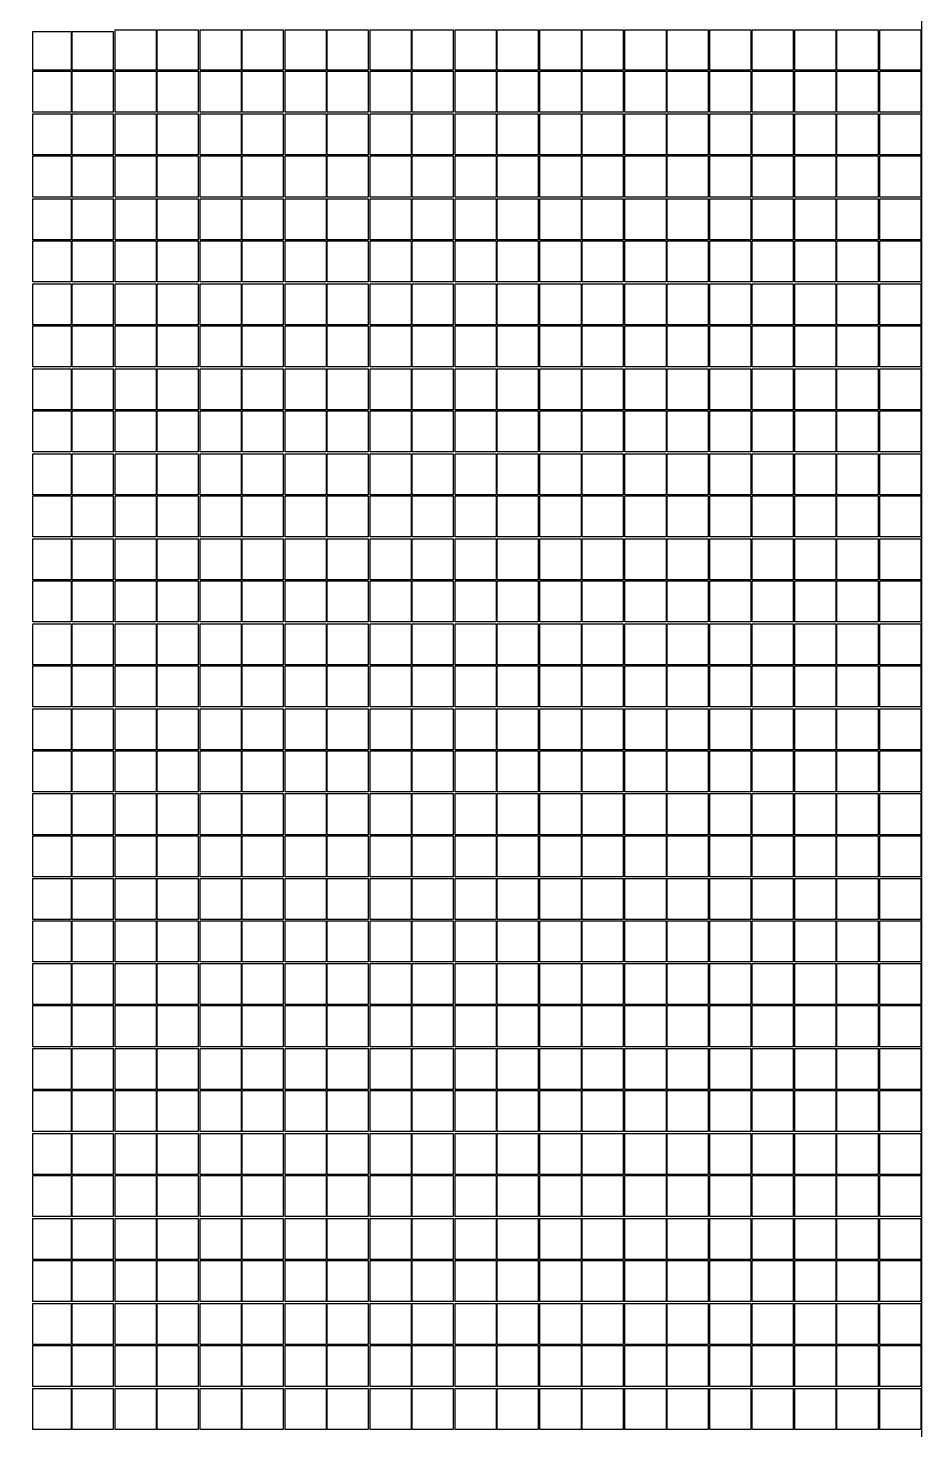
# Model space of a CAD drawing. Extents: x -170 to 105, y -332 to 185.
# Drawn here: x -0.1 to 105.1, y -165 to 0 of the extents above; entities that cross this region are included whole.
import ezdxf

# ---------------------------------------------------------------- set-up
doc = ezdxf.new("R2010")
doc.units = 0
doc.layers.get('0').update_dxf_attribs({"linetype": 'CONTINUOUS'})

msp = doc.modelspace()

# ---------------------------------------------------------------- linework, layer by layer
for points in [[(0.425, -185.06), (105, -185.06), (105, -185), (105.06, -185), (105.06, 185), (105, 185), (105, 185.06), (-105, 185.06), (-105, 185), (-105.06, 185), (-105.06, 0.425), (-170, 0.425), (-170, -0.425), (-160, -0.425), (-160, -320), (-0.425, -320), (-0.425, -330), (0.425, -330)], [(0.425, -0.425), (4.94, -0.425), (4.94, -4.94), (0.425, -4.94)], [(5.06, -0.425), (9.89, -0.425), (9.89, -4.94), (5.06, -4.94)], [(10.11, -0.2), (14.94, -0.2), (14.94, -4.94), (10.11, -4.94)], [(15.06, -0.2), (19.89, -0.2), (19.89, -4.94), (15.06, -4.94)], [(20.11, -0.2), (24.94, -0.2), (24.94, -4.94), (20.11, -4.94)], [(25.06, -0.2), (29.89, -0.2), (29.89, -4.94), (25.06, -4.94)], [(30.11, -0.2), (34.94, -0.2), (34.94, -4.94), (30.11, -4.94)], [(35.06, -0.2), (39.89, -0.2), (39.89, -4.94), (35.06, -4.94)], [(40.11, -0.2), (44.94, -0.2), (44.94, -4.94), (40.11, -4.94)], [(45.06, -0.2), (49.89, -0.2), (49.89, -4.94), (45.06, -4.94)], [(50.11, -0.2), (54.94, -0.2), (54.94, -4.94), (50.11, -4.94)], [(55.06, -0.2), (59.89, -0.2), (59.89, -4.94), (55.06, -4.94)], [(60.11, -0.2), (64.94, -0.2), (64.94, -4.94), (60.11, -4.94)], [(65.06, -0.2), (69.89, -0.2), (69.89, -4.94), (65.06, -4.94)], [(70.11, -0.2), (74.94, -0.2), (74.94, -4.94), (70.11, -4.94)], [(75.06, -0.2), (79.89, -0.2), (79.89, -4.94), (75.06, -4.94)], [(80.11, -0.2), (84.94, -0.2), (84.94, -4.94), (80.11, -4.94)], [(85.06, -0.2), (89.89, -0.2), (89.89, -4.94), (85.06, -4.94)], [(90.11, -0.2), (94.94, -0.2), (94.94, -4.94), (90.11, -4.94)], [(95.06, -0.2), (99.89, -0.2), (99.89, -4.94), (95.06, -4.94)], [(100.11, -0.2), (104.94, -0.2), (104.94, -4.94), (100.11, -4.94)], [(0.425, -5.06), (4.94, -5.06), (4.94, -9.89), (0.425, -9.89)], [(5.06, -5.06), (9.89, -5.06), (9.89, -9.89), (5.06, -9.89)], [(10.11, -5.06), (14.94, -5.06), (14.94, -9.89), (10.11, -9.89)], [(15.06, -5.06), (19.89, -5.06), (19.89, -9.89), (15.06, -9.89)], [(20.11, -5.06), (24.94, -5.06), (24.94, -9.89), (20.11, -9.89)], [(25.06, -5.06), (29.89, -5.06), (29.89, -9.89), (25.06, -9.89)], [(30.11, -5.06), (34.94, -5.06), (34.94, -9.89), (30.11, -9.89)], [(35.06, -5.06), (39.89, -5.06), (39.89, -9.89), (35.06, -9.89)], [(40.11, -5.06), (44.94, -5.06), (44.94, -9.89), (40.11, -9.89)], [(45.06, -5.06), (49.89, -5.06), (49.89, -9.89), (45.06, -9.89)], [(50.11, -5.06), (54.94, -5.06), (54.94, -9.89), (50.11, -9.89)], [(55.06, -5.06), (59.89, -5.06), (59.89, -9.89), (55.06, -9.89)], [(60.11, -5.06), (64.94, -5.06), (64.94, -9.89), (60.11, -9.89)], [(65.06, -5.06), (69.89, -5.06), (69.89, -9.89), (65.06, -9.89)], [(70.11, -5.06), (74.94, -5.06), (74.94, -9.89), (70.11, -9.89)], [(75.06, -5.06), (79.89, -5.06), (79.89, -9.89), (75.06, -9.89)], [(80.11, -5.06), (84.94, -5.06), (84.94, -9.89), (80.11, -9.89)], [(85.06, -5.06), (89.89, -5.06), (89.89, -9.89), (85.06, -9.89)], [(90.11, -5.06), (94.94, -5.06), (94.94, -9.89), (90.11, -9.89)], [(95.06, -5.06), (99.89, -5.06), (99.89, -9.89), (95.06, -9.89)], [(100.11, -5.06), (104.94, -5.06), (104.94, -9.89), (100.11, -9.89)], [(0.425, -10.11), (4.94, -10.11), (4.94, -14.94), (0.425, -14.94)], [(5.06, -10.11), (9.89, -10.11), (9.89, -14.94), (5.06, -14.94)], [(10.11, -10.11), (14.94, -10.11), (14.94, -14.94), (10.11, -14.94)], [(15.06, -10.11), (19.89, -10.11), (19.89, -14.94), (15.06, -14.94)], [(20.11, -10.11), (24.94, -10.11), (24.94, -14.94), (20.11, -14.94)], [(25.06, -10.11), (29.89, -10.11), (29.89, -14.94), (25.06, -14.94)], [(30.11, -10.11), (34.94, -10.11), (34.94, -14.94), (30.11, -14.94)], [(35.06, -10.11), (39.89, -10.11), (39.89, -14.94), (35.06, -14.94)], [(40.11, -10.11), (44.94, -10.11), (44.94, -14.94), (40.11, -14.94)], [(45.06, -10.11), (49.89, -10.11), (49.89, -14.94), (45.06, -14.94)], [(50.11, -10.11), (54.94, -10.11), (54.94, -14.94), (50.11, -14.94)], [(55.06, -10.11), (59.89, -10.11), (59.89, -14.94), (55.06, -14.94)], [(60.11, -10.11), (64.94, -10.11), (64.94, -14.94), (60.11, -14.94)], [(65.06, -10.11), (69.89, -10.11), (69.89, -14.94), (65.06, -14.94)], [(70.11, -10.11), (74.94, -10.11), (74.94, -14.94), (70.11, -14.94)], [(75.06, -10.11), (79.89, -10.11), (79.89, -14.94), (75.06, -14.94)], [(80.11, -10.11), (84.94, -10.11), (84.94, -14.94), (80.11, -14.94)], [(85.06, -10.11), (89.89, -10.11), (89.89, -14.94), (85.06, -14.94)], [(90.11, -10.11), (94.94, -10.11), (94.94, -14.94), (90.11, -14.94)], [(95.06, -10.11), (99.89, -10.11), (99.89, -14.94), (95.06, -14.94)], [(100.11, -10.11), (104.94, -10.11), (104.94, -14.94), (100.11, -14.94)], [(0.425, -15.06), (4.94, -15.06), (4.94, -19.89), (0.425, -19.89)], [(5.06, -15.06), (9.89, -15.06), (9.89, -19.89), (5.06, -19.89)], [(10.11, -15.06), (14.94, -15.06), (14.94, -19.89), (10.11, -19.89)], [(15.06, -15.06), (19.89, -15.06), (19.89, -19.89), (15.06, -19.89)], [(20.11, -15.06), (24.94, -15.06), (24.94, -19.89), (20.11, -19.89)], [(25.06, -15.06), (29.89, -15.06), (29.89, -19.89), (25.06, -19.89)], [(30.11, -15.06), (34.94, -15.06), (34.94, -19.89), (30.11, -19.89)], [(35.06, -15.06), (39.89, -15.06), (39.89, -19.89), (35.06, -19.89)], [(40.11, -15.06), (44.94, -15.06), (44.94, -19.89), (40.11, -19.89)], [(45.06, -15.06), (49.89, -15.06), (49.89, -19.89), (45.06, -19.89)], [(50.11, -15.06), (54.94, -15.06), (54.94, -19.89), (50.11, -19.89)], [(55.06, -15.06), (59.89, -15.06), (59.89, -19.89), (55.06, -19.89)], [(60.11, -15.06), (64.94, -15.06), (64.94, -19.89), (60.11, -19.89)], [(65.06, -15.06), (69.89, -15.06), (69.89, -19.89), (65.06, -19.89)], [(70.11, -15.06), (74.94, -15.06), (74.94, -19.89), (70.11, -19.89)], [(75.06, -15.06), (79.89, -15.06), (79.89, -19.89), (75.06, -19.89)], [(80.11, -15.06), (84.94, -15.06), (84.94, -19.89), (80.11, -19.89)], [(85.06, -15.06), (89.89, -15.06), (89.89, -19.89), (85.06, -19.89)], [(90.11, -15.06), (94.94, -15.06), (94.94, -19.89), (90.11, -19.89)], [(95.06, -15.06), (99.89, -15.06), (99.89, -19.89), (95.06, -19.89)], [(100.11, -15.06), (104.94, -15.06), (104.94, -19.89), (100.11, -19.89)], [(0.425, -20.11), (4.94, -20.11), (4.94, -24.94), (0.425, -24.94)], [(5.06, -20.11), (9.89, -20.11), (9.89, -24.94), (5.06, -24.94)], [(10.11, -20.11), (14.94, -20.11), (14.94, -24.94), (10.11, -24.94)], [(15.06, -20.11), (19.89, -20.11), (19.89, -24.94), (15.06, -24.94)], [(20.11, -20.11), (24.94, -20.11), (24.94, -24.94), (20.11, -24.94)], [(25.06, -20.11), (29.89, -20.11), (29.89, -24.94), (25.06, -24.94)], [(30.11, -20.11), (34.94, -20.11), (34.94, -24.94), (30.11, -24.94)], [(35.06, -20.11), (39.89, -20.11), (39.89, -24.94), (35.06, -24.94)], [(40.11, -20.11), (44.94, -20.11), (44.94, -24.94), (40.11, -24.94)], [(45.06, -20.11), (49.89, -20.11), (49.89, -24.94), (45.06, -24.94)], [(50.11, -20.11), (54.94, -20.11), (54.94, -24.94), (50.11, -24.94)], [(55.06, -20.11), (59.89, -20.11), (59.89, -24.94), (55.06, -24.94)], [(60.11, -20.11), (64.94, -20.11), (64.94, -24.94), (60.11, -24.94)], [(65.06, -20.11), (69.89, -20.11), (69.89, -24.94), (65.06, -24.94)], [(70.11, -20.11), (74.94, -20.11), (74.94, -24.94), (70.11, -24.94)], [(75.06, -20.11), (79.89, -20.11), (79.89, -24.94), (75.06, -24.94)], [(80.11, -20.11), (84.94, -20.11), (84.94, -24.94), (80.11, -24.94)], [(85.06, -20.11), (89.89, -20.11), (89.89, -24.94), (85.06, -24.94)], [(90.11, -20.11), (94.94, -20.11), (94.94, -24.94), (90.11, -24.94)], [(95.06, -20.11), (99.89, -20.11), (99.89, -24.94), (95.06, -24.94)], [(100.11, -20.11), (104.94, -20.11), (104.94, -24.94), (100.11, -24.94)], [(0.425, -25.06), (4.94, -25.06), (4.94, -29.89), (0.425, -29.89)], [(5.06, -25.06), (9.89, -25.06), (9.89, -29.89), (5.06, -29.89)], [(10.11, -25.06), (14.94, -25.06), (14.94, -29.89), (10.11, -29.89)], [(15.06, -25.06), (19.89, -25.06), (19.89, -29.89), (15.06, -29.89)], [(20.11, -25.06), (24.94, -25.06), (24.94, -29.89), (20.11, -29.89)], [(25.06, -25.06), (29.89, -25.06), (29.89, -29.89), (25.06, -29.89)], [(30.11, -25.06), (34.94, -25.06), (34.94, -29.89), (30.11, -29.89)], [(35.06, -25.06), (39.89, -25.06), (39.89, -29.89), (35.06, -29.89)], [(40.11, -25.06), (44.94, -25.06), (44.94, -29.89), (40.11, -29.89)], [(45.06, -25.06), (49.89, -25.06), (49.89, -29.89), (45.06, -29.89)], [(50.11, -25.06), (54.94, -25.06), (54.94, -29.89), (50.11, -29.89)], [(55.06, -25.06), (59.89, -25.06), (59.89, -29.89), (55.06, -29.89)], [(60.11, -25.06), (64.94, -25.06), (64.94, -29.89), (60.11, -29.89)], [(65.06, -25.06), (69.89, -25.06), (69.89, -29.89), (65.06, -29.89)], [(70.11, -25.06), (74.94, -25.06), (74.94, -29.89), (70.11, -29.89)], [(75.06, -25.06), (79.89, -25.06), (79.89, -29.89), (75.06, -29.89)], [(80.11, -25.06), (84.94, -25.06), (84.94, -29.89), (80.11, -29.89)], [(85.06, -25.06), (89.89, -25.06), (89.89, -29.89), (85.06, -29.89)], [(90.11, -25.06), (94.94, -25.06), (94.94, -29.89), (90.11, -29.89)], [(95.06, -25.06), (99.89, -25.06), (99.89, -29.89), (95.06, -29.89)], [(100.11, -25.06), (104.94, -25.06), (104.94, -29.89), (100.11, -29.89)], [(0.425, -30.11), (4.94, -30.11), (4.94, -34.94), (0.425, -34.94)], [(5.06, -30.11), (9.89, -30.11), (9.89, -34.94), (5.06, -34.94)], [(10.11, -30.11), (14.94, -30.11), (14.94, -34.94), (10.11, -34.94)], [(15.06, -30.11), (19.89, -30.11), (19.89, -34.94), (15.06, -34.94)], [(20.11, -30.11), (24.94, -30.11), (24.94, -34.94), (20.11, -34.94)], [(25.06, -30.11), (29.89, -30.11), (29.89, -34.94), (25.06, -34.94)], [(30.11, -30.11), (34.94, -30.11), (34.94, -34.94), (30.11, -34.94)], [(35.06, -30.11), (39.89, -30.11), (39.89, -34.94), (35.06, -34.94)], [(40.11, -30.11), (44.94, -30.11), (44.94, -34.94), (40.11, -34.94)], [(45.06, -30.11), (49.89, -30.11), (49.89, -34.94), (45.06, -34.94)], [(50.11, -30.11), (54.94, -30.11), (54.94, -34.94), (50.11, -34.94)], [(55.06, -30.11), (59.89, -30.11), (59.89, -34.94), (55.06, -34.94)], [(60.11, -30.11), (64.94, -30.11), (64.94, -34.94), (60.11, -34.94)], [(65.06, -30.11), (69.89, -30.11), (69.89, -34.94), (65.06, -34.94)], [(70.11, -30.11), (74.94, -30.11), (74.94, -34.94), (70.11, -34.94)], [(75.06, -30.11), (79.89, -30.11), (79.89, -34.94), (75.06, -34.94)], [(80.11, -30.11), (84.94, -30.11), (84.94, -34.94), (80.11, -34.94)], [(85.06, -30.11), (89.89, -30.11), (89.89, -34.94), (85.06, -34.94)], [(90.11, -30.11), (94.94, -30.11), (94.94, -34.94), (90.11, -34.94)], [(95.06, -30.11), (99.89, -30.11), (99.89, -34.94), (95.06, -34.94)], [(100.11, -30.11), (104.94, -30.11), (104.94, -34.94), (100.11, -34.94)], [(0.425, -35.06), (4.94, -35.06), (4.94, -39.89), (0.425, -39.89)], [(5.06, -35.06), (9.89, -35.06), (9.89, -39.89), (5.06, -39.89)], [(10.11, -35.06), (14.94, -35.06), (14.94, -39.89), (10.11, -39.89)], [(15.06, -35.06), (19.89, -35.06), (19.89, -39.89), (15.06, -39.89)], [(20.11, -35.06), (24.94, -35.06), (24.94, -39.89), (20.11, -39.89)], [(25.06, -35.06), (29.89, -35.06), (29.89, -39.89), (25.06, -39.89)], [(30.11, -35.06), (34.94, -35.06), (34.94, -39.89), (30.11, -39.89)], [(35.06, -35.06), (39.89, -35.06), (39.89, -39.89), (35.06, -39.89)], [(40.11, -35.06), (44.94, -35.06), (44.94, -39.89), (40.11, -39.89)], [(45.06, -35.06), (49.89, -35.06), (49.89, -39.89), (45.06, -39.89)], [(50.11, -35.06), (54.94, -35.06), (54.94, -39.89), (50.11, -39.89)], [(55.06, -35.06), (59.89, -35.06), (59.89, -39.89), (55.06, -39.89)], [(60.11, -35.06), (64.94, -35.06), (64.94, -39.89), (60.11, -39.89)], [(65.06, -35.06), (69.89, -35.06), (69.89, -39.89), (65.06, -39.89)], [(70.11, -35.06), (74.94, -35.06), (74.94, -39.89), (70.11, -39.89)], [(75.06, -35.06), (79.89, -35.06), (79.89, -39.89), (75.06, -39.89)], [(80.11, -35.06), (84.94, -35.06), (84.94, -39.89), (80.11, -39.89)], [(85.06, -35.06), (89.89, -35.06), (89.89, -39.89), (85.06, -39.89)], [(90.11, -35.06), (94.94, -35.06), (94.94, -39.89), (90.11, -39.89)], [(95.06, -35.06), (99.89, -35.06), (99.89, -39.89), (95.06, -39.89)], [(100.11, -35.06), (104.94, -35.06), (104.94, -39.89), (100.11, -39.89)], [(0.425, -40.11), (4.94, -40.11), (4.94, -44.94), (0.425, -44.94)], [(5.06, -40.11), (9.89, -40.11), (9.89, -44.94), (5.06, -44.94)], [(10.11, -40.11), (14.94, -40.11), (14.94, -44.94), (10.11, -44.94)], [(15.06, -40.11), (19.89, -40.11), (19.89, -44.94), (15.06, -44.94)], [(20.11, -40.11), (24.94, -40.11), (24.94, -44.94), (20.11, -44.94)], [(25.06, -40.11), (29.89, -40.11), (29.89, -44.94), (25.06, -44.94)], [(30.11, -40.11), (34.94, -40.11), (34.94, -44.94), (30.11, -44.94)], [(35.06, -40.11), (39.89, -40.11), (39.89, -44.94), (35.06, -44.94)], [(40.11, -40.11), (44.94, -40.11), (44.94, -44.94), (40.11, -44.94)], [(45.06, -40.11), (49.89, -40.11), (49.89, -44.94), (45.06, -44.94)], [(50.11, -40.11), (54.94, -40.11), (54.94, -44.94), (50.11, -44.94)], [(55.06, -40.11), (59.89, -40.11), (59.89, -44.94), (55.06, -44.94)], [(60.11, -40.11), (64.94, -40.11), (64.94, -44.94), (60.11, -44.94)], [(65.06, -40.11), (69.89, -40.11), (69.89, -44.94), (65.06, -44.94)], [(70.11, -40.11), (74.94, -40.11), (74.94, -44.94), (70.11, -44.94)], [(75.06, -40.11), (79.89, -40.11), (79.89, -44.94), (75.06, -44.94)], [(80.11, -40.11), (84.94, -40.11), (84.94, -44.94), (80.11, -44.94)], [(85.06, -40.11), (89.89, -40.11), (89.89, -44.94), (85.06, -44.94)], [(90.11, -40.11), (94.94, -40.11), (94.94, -44.94), (90.11, -44.94)], [(95.06, -40.11), (99.89, -40.11), (99.89, -44.94), (95.06, -44.94)], [(100.11, -40.11), (104.94, -40.11), (104.94, -44.94), (100.11, -44.94)], [(0.425, -45.06), (4.94, -45.06), (4.94, -49.89), (0.425, -49.89)], [(5.06, -45.06), (9.89, -45.06), (9.89, -49.89), (5.06, -49.89)], [(10.11, -45.06), (14.94, -45.06), (14.94, -49.89), (10.11, -49.89)], [(15.06, -45.06), (19.89, -45.06), (19.89, -49.89), (15.06, -49.89)], [(20.11, -45.06), (24.94, -45.06), (24.94, -49.89), (20.11, -49.89)], [(25.06, -45.06), (29.89, -45.06), (29.89, -49.89), (25.06, -49.89)], [(30.11, -45.06), (34.94, -45.06), (34.94, -49.89), (30.11, -49.89)], [(35.06, -45.06), (39.89, -45.06), (39.89, -49.89), (35.06, -49.89)], [(40.11, -45.06), (44.94, -45.06), (44.94, -49.89), (40.11, -49.89)], [(45.06, -45.06), (49.89, -45.06), (49.89, -49.89), (45.06, -49.89)], [(50.11, -45.06), (54.94, -45.06), (54.94, -49.89), (50.11, -49.89)], [(55.06, -45.06), (59.89, -45.06), (59.89, -49.89), (55.06, -49.89)], [(60.11, -45.06), (64.94, -45.06), (64.94, -49.89), (60.11, -49.89)], [(65.06, -45.06), (69.89, -45.06), (69.89, -49.89), (65.06, -49.89)], [(70.11, -45.06), (74.94, -45.06), (74.94, -49.89), (70.11, -49.89)], [(75.06, -45.06), (79.89, -45.06), (79.89, -49.89), (75.06, -49.89)], [(80.11, -45.06), (84.94, -45.06), (84.94, -49.89), (80.11, -49.89)], [(85.06, -45.06), (89.89, -45.06), (89.89, -49.89), (85.06, -49.89)], [(90.11, -45.06), (94.94, -45.06), (94.94, -49.89), (90.11, -49.89)], [(95.06, -45.06), (99.89, -45.06), (99.89, -49.89), (95.06, -49.89)], [(100.11, -45.06), (104.94, -45.06), (104.94, -49.89), (100.11, -49.89)], [(0.425, -50.11), (4.94, -50.11), (4.94, -54.94), (0.425, -54.94)], [(5.06, -50.11), (9.89, -50.11), (9.89, -54.94), (5.06, -54.94)], [(10.11, -50.11), (14.94, -50.11), (14.94, -54.94), (10.11, -54.94)], [(15.06, -50.11), (19.89, -50.11), (19.89, -54.94), (15.06, -54.94)], [(20.11, -50.11), (24.94, -50.11), (24.94, -54.94), (20.11, -54.94)], [(25.06, -50.11), (29.89, -50.11), (29.89, -54.94), (25.06, -54.94)], [(30.11, -50.11), (34.94, -50.11), (34.94, -54.94), (30.11, -54.94)], [(35.06, -50.11), (39.89, -50.11), (39.89, -54.94), (35.06, -54.94)], [(40.11, -50.11), (44.94, -50.11), (44.94, -54.94), (40.11, -54.94)], [(45.06, -50.11), (49.89, -50.11), (49.89, -54.94), (45.06, -54.94)], [(50.11, -50.11), (54.94, -50.11), (54.94, -54.94), (50.11, -54.94)], [(55.06, -50.11), (59.89, -50.11), (59.89, -54.94), (55.06, -54.94)], [(60.11, -50.11), (64.94, -50.11), (64.94, -54.94), (60.11, -54.94)], [(65.06, -50.11), (69.89, -50.11), (69.89, -54.94), (65.06, -54.94)], [(70.11, -50.11), (74.94, -50.11), (74.94, -54.94), (70.11, -54.94)], [(75.06, -50.11), (79.89, -50.11), (79.89, -54.94), (75.06, -54.94)], [(80.11, -50.11), (84.94, -50.11), (84.94, -54.94), (80.11, -54.94)], [(85.06, -50.11), (89.89, -50.11), (89.89, -54.94), (85.06, -54.94)], [(90.11, -50.11), (94.94, -50.11), (94.94, -54.94), (90.11, -54.94)], [(95.06, -50.11), (99.89, -50.11), (99.89, -54.94), (95.06, -54.94)], [(100.11, -50.11), (104.94, -50.11), (104.94, -54.94), (100.11, -54.94)], [(0.425, -55.06), (4.94, -55.06), (4.94, -59.89), (0.425, -59.89)], [(5.06, -55.06), (9.89, -55.06), (9.89, -59.89), (5.06, -59.89)], [(10.11, -55.06), (14.94, -55.06), (14.94, -59.89), (10.11, -59.89)], [(15.06, -55.06), (19.89, -55.06), (19.89, -59.89), (15.06, -59.89)], [(20.11, -55.06), (24.94, -55.06), (24.94, -59.89), (20.11, -59.89)], [(25.06, -55.06), (29.89, -55.06), (29.89, -59.89), (25.06, -59.89)], [(30.11, -55.06), (34.94, -55.06), (34.94, -59.89), (30.11, -59.89)], [(35.06, -55.06), (39.89, -55.06), (39.89, -59.89), (35.06, -59.89)], [(40.11, -55.06), (44.94, -55.06), (44.94, -59.89), (40.11, -59.89)], [(45.06, -55.06), (49.89, -55.06), (49.89, -59.89), (45.06, -59.89)], [(50.11, -55.06), (54.94, -55.06), (54.94, -59.89), (50.11, -59.89)], [(55.06, -55.06), (59.89, -55.06), (59.89, -59.89), (55.06, -59.89)], [(60.11, -55.06), (64.94, -55.06), (64.94, -59.89), (60.11, -59.89)], [(65.06, -55.06), (69.89, -55.06), (69.89, -59.89), (65.06, -59.89)], [(70.11, -55.06), (74.94, -55.06), (74.94, -59.89), (70.11, -59.89)], [(75.06, -55.06), (79.89, -55.06), (79.89, -59.89), (75.06, -59.89)], [(80.11, -55.06), (84.94, -55.06), (84.94, -59.89), (80.11, -59.89)], [(85.06, -55.06), (89.89, -55.06), (89.89, -59.89), (85.06, -59.89)], [(90.11, -55.06), (94.94, -55.06), (94.94, -59.89), (90.11, -59.89)], [(95.06, -55.06), (99.89, -55.06), (99.89, -59.89), (95.06, -59.89)], [(100.11, -55.06), (104.94, -55.06), (104.94, -59.89), (100.11, -59.89)], [(0.425, -60.11), (4.94, -60.11), (4.94, -64.94), (0.425, -64.94)], [(5.06, -60.11), (9.89, -60.11), (9.89, -64.94), (5.06, -64.94)], [(10.11, -60.11), (14.94, -60.11), (14.94, -64.94), (10.11, -64.94)], [(15.06, -60.11), (19.89, -60.11), (19.89, -64.94), (15.06, -64.94)], [(20.11, -60.11), (24.94, -60.11), (24.94, -64.94), (20.11, -64.94)], [(25.06, -60.11), (29.89, -60.11), (29.89, -64.94), (25.06, -64.94)], [(30.11, -60.11), (34.94, -60.11), (34.94, -64.94), (30.11, -64.94)], [(35.06, -60.11), (39.89, -60.11), (39.89, -64.94), (35.06, -64.94)], [(40.11, -60.11), (44.94, -60.11), (44.94, -64.94), (40.11, -64.94)], [(45.06, -60.11), (49.89, -60.11), (49.89, -64.94), (45.06, -64.94)], [(50.11, -60.11), (54.94, -60.11), (54.94, -64.94), (50.11, -64.94)], [(55.06, -60.11), (59.89, -60.11), (59.89, -64.94), (55.06, -64.94)], [(60.11, -60.11), (64.94, -60.11), (64.94, -64.94), (60.11, -64.94)], [(65.06, -60.11), (69.89, -60.11), (69.89, -64.94), (65.06, -64.94)], [(70.11, -60.11), (74.94, -60.11), (74.94, -64.94), (70.11, -64.94)], [(75.06, -60.11), (79.89, -60.11), (79.89, -64.94), (75.06, -64.94)], [(80.11, -60.11), (84.94, -60.11), (84.94, -64.94), (80.11, -64.94)], [(85.06, -60.11), (89.89, -60.11), (89.89, -64.94), (85.06, -64.94)], [(90.11, -60.11), (94.94, -60.11), (94.94, -64.94), (90.11, -64.94)], [(95.06, -60.11), (99.89, -60.11), (99.89, -64.94), (95.06, -64.94)], [(100.11, -60.11), (104.94, -60.11), (104.94, -64.94), (100.11, -64.94)], [(0.425, -65.06), (4.94, -65.06), (4.94, -69.89), (0.425, -69.89)], [(5.06, -65.06), (9.89, -65.06), (9.89, -69.89), (5.06, -69.89)], [(10.11, -65.06), (14.94, -65.06), (14.94, -69.89), (10.11, -69.89)], [(15.06, -65.06), (19.89, -65.06), (19.89, -69.89), (15.06, -69.89)], [(20.11, -65.06), (24.94, -65.06), (24.94, -69.89), (20.11, -69.89)], [(25.06, -65.06), (29.89, -65.06), (29.89, -69.89), (25.06, -69.89)], [(30.11, -65.06), (34.94, -65.06), (34.94, -69.89), (30.11, -69.89)], [(35.06, -65.06), (39.89, -65.06), (39.89, -69.89), (35.06, -69.89)], [(40.11, -65.06), (44.94, -65.06), (44.94, -69.89), (40.11, -69.89)], [(45.06, -65.06), (49.89, -65.06), (49.89, -69.89), (45.06, -69.89)], [(50.11, -65.06), (54.94, -65.06), (54.94, -69.89), (50.11, -69.89)], [(55.06, -65.06), (59.89, -65.06), (59.89, -69.89), (55.06, -69.89)], [(60.11, -65.06), (64.94, -65.06), (64.94, -69.89), (60.11, -69.89)], [(65.06, -65.06), (69.89, -65.06), (69.89, -69.89), (65.06, -69.89)], [(70.11, -65.06), (74.94, -65.06), (74.94, -69.89), (70.11, -69.89)], [(75.06, -65.06), (79.89, -65.06), (79.89, -69.89), (75.06, -69.89)], [(80.11, -65.06), (84.94, -65.06), (84.94, -69.89), (80.11, -69.89)], [(85.06, -65.06), (89.89, -65.06), (89.89, -69.89), (85.06, -69.89)], [(90.11, -65.06), (94.94, -65.06), (94.94, -69.89), (90.11, -69.89)], [(95.06, -65.06), (99.89, -65.06), (99.89, -69.89), (95.06, -69.89)], [(100.11, -65.06), (104.94, -65.06), (104.94, -69.89), (100.11, -69.89)], [(0.425, -70.11), (4.94, -70.11), (4.94, -74.94), (0.425, -74.94)], [(5.06, -70.11), (9.89, -70.11), (9.89, -74.94), (5.06, -74.94)], [(10.11, -70.11), (14.94, -70.11), (14.94, -74.94), (10.11, -74.94)], [(15.06, -70.11), (19.89, -70.11), (19.89, -74.94), (15.06, -74.94)], [(20.11, -70.11), (24.94, -70.11), (24.94, -74.94), (20.11, -74.94)], [(25.06, -70.11), (29.89, -70.11), (29.89, -74.94), (25.06, -74.94)], [(30.11, -70.11), (34.94, -70.11), (34.94, -74.94), (30.11, -74.94)], [(35.06, -70.11), (39.89, -70.11), (39.89, -74.94), (35.06, -74.94)], [(40.11, -70.11), (44.94, -70.11), (44.94, -74.94), (40.11, -74.94)], [(45.06, -70.11), (49.89, -70.11), (49.89, -74.94), (45.06, -74.94)], [(50.11, -70.11), (54.94, -70.11), (54.94, -74.94), (50.11, -74.94)], [(55.06, -70.11), (59.89, -70.11), (59.89, -74.94), (55.06, -74.94)], [(60.11, -70.11), (64.94, -70.11), (64.94, -74.94), (60.11, -74.94)], [(65.06, -70.11), (69.89, -70.11), (69.89, -74.94), (65.06, -74.94)], [(70.11, -70.11), (74.94, -70.11), (74.94, -74.94), (70.11, -74.94)], [(75.06, -70.11), (79.89, -70.11), (79.89, -74.94), (75.06, -74.94)], [(80.11, -70.11), (84.94, -70.11), (84.94, -74.94), (80.11, -74.94)], [(85.06, -70.11), (89.89, -70.11), (89.89, -74.94), (85.06, -74.94)], [(90.11, -70.11), (94.94, -70.11), (94.94, -74.94), (90.11, -74.94)], [(95.06, -70.11), (99.89, -70.11), (99.89, -74.94), (95.06, -74.94)], [(100.11, -70.11), (104.94, -70.11), (104.94, -74.94), (100.11, -74.94)], [(0.425, -75.06), (4.94, -75.06), (4.94, -79.89), (0.425, -79.89)], [(5.06, -75.06), (9.89, -75.06), (9.89, -79.89), (5.06, -79.89)], [(10.11, -75.06), (14.94, -75.06), (14.94, -79.89), (10.11, -79.89)], [(15.06, -75.06), (19.89, -75.06), (19.89, -79.89), (15.06, -79.89)], [(20.11, -75.06), (24.94, -75.06), (24.94, -79.89), (20.11, -79.89)], [(25.06, -75.06), (29.89, -75.06), (29.89, -79.89), (25.06, -79.89)], [(30.11, -75.06), (34.94, -75.06), (34.94, -79.89), (30.11, -79.89)], [(35.06, -75.06), (39.89, -75.06), (39.89, -79.89), (35.06, -79.89)], [(40.11, -75.06), (44.94, -75.06), (44.94, -79.89), (40.11, -79.89)], [(45.06, -75.06), (49.89, -75.06), (49.89, -79.89), (45.06, -79.89)], [(50.11, -75.06), (54.94, -75.06), (54.94, -79.89), (50.11, -79.89)], [(55.06, -75.06), (59.89, -75.06), (59.89, -79.89), (55.06, -79.89)], [(60.11, -75.06), (64.94, -75.06), (64.94, -79.89), (60.11, -79.89)], [(65.06, -75.06), (69.89, -75.06), (69.89, -79.89), (65.06, -79.89)], [(70.11, -75.06), (74.94, -75.06), (74.94, -79.89), (70.11, -79.89)], [(75.06, -75.06), (79.89, -75.06), (79.89, -79.89), (75.06, -79.89)], [(80.11, -75.06), (84.94, -75.06), (84.94, -79.89), (80.11, -79.89)], [(85.06, -75.06), (89.89, -75.06), (89.89, -79.89), (85.06, -79.89)], [(90.11, -75.06), (94.94, -75.06), (94.94, -79.89), (90.11, -79.89)], [(95.06, -75.06), (99.89, -75.06), (99.89, -79.89), (95.06, -79.89)], [(100.11, -75.06), (104.94, -75.06), (104.94, -79.89), (100.11, -79.89)], [(0.425, -80.11), (4.94, -80.11), (4.94, -84.94), (0.425, -84.94)], [(5.06, -80.11), (9.89, -80.11), (9.89, -84.94), (5.06, -84.94)], [(10.11, -80.11), (14.94, -80.11), (14.94, -84.94), (10.11, -84.94)], [(15.06, -80.11), (19.89, -80.11), (19.89, -84.94), (15.06, -84.94)], [(20.11, -80.11), (24.94, -80.11), (24.94, -84.94), (20.11, -84.94)], [(25.06, -80.11), (29.89, -80.11), (29.89, -84.94), (25.06, -84.94)], [(30.11, -80.11), (34.94, -80.11), (34.94, -84.94), (30.11, -84.94)], [(35.06, -80.11), (39.89, -80.11), (39.89, -84.94), (35.06, -84.94)], [(40.11, -80.11), (44.94, -80.11), (44.94, -84.94), (40.11, -84.94)], [(45.06, -80.11), (49.89, -80.11), (49.89, -84.94), (45.06, -84.94)], [(50.11, -80.11), (54.94, -80.11), (54.94, -84.94), (50.11, -84.94)], [(55.06, -80.11), (59.89, -80.11), (59.89, -84.94), (55.06, -84.94)], [(60.11, -80.11), (64.94, -80.11), (64.94, -84.94), (60.11, -84.94)], [(65.06, -80.11), (69.89, -80.11), (69.89, -84.94), (65.06, -84.94)], [(70.11, -80.11), (74.94, -80.11), (74.94, -84.94), (70.11, -84.94)], [(75.06, -80.11), (79.89, -80.11), (79.89, -84.94), (75.06, -84.94)], [(80.11, -80.11), (84.94, -80.11), (84.94, -84.94), (80.11, -84.94)], [(85.06, -80.11), (89.89, -80.11), (89.89, -84.94), (85.06, -84.94)], [(90.11, -80.11), (94.94, -80.11), (94.94, -84.94), (90.11, -84.94)], [(95.06, -80.11), (99.89, -80.11), (99.89, -84.94), (95.06, -84.94)], [(100.11, -80.11), (104.94, -80.11), (104.94, -84.94), (100.11, -84.94)], [(0.425, -85.06), (4.94, -85.06), (4.94, -89.89), (0.425, -89.89)], [(5.06, -85.06), (9.89, -85.06), (9.89, -89.89), (5.06, -89.89)], [(10.11, -85.06), (14.94, -85.06), (14.94, -89.89), (10.11, -89.89)], [(15.06, -85.06), (19.89, -85.06), (19.89, -89.89), (15.06, -89.89)], [(20.11, -85.06), (24.94, -85.06), (24.94, -89.89), (20.11, -89.89)], [(25.06, -85.06), (29.89, -85.06), (29.89, -89.89), (25.06, -89.89)], [(30.11, -85.06), (34.94, -85.06), (34.94, -89.89), (30.11, -89.89)], [(35.06, -85.06), (39.89, -85.06), (39.89, -89.89), (35.06, -89.89)], [(40.11, -85.06), (44.94, -85.06), (44.94, -89.89), (40.11, -89.89)], [(45.06, -85.06), (49.89, -85.06), (49.89, -89.89), (45.06, -89.89)], [(50.11, -85.06), (54.94, -85.06), (54.94, -89.89), (50.11, -89.89)], [(55.06, -85.06), (59.89, -85.06), (59.89, -89.89), (55.06, -89.89)], [(60.11, -85.06), (64.94, -85.06), (64.94, -89.89), (60.11, -89.89)], [(65.06, -85.06), (69.89, -85.06), (69.89, -89.89), (65.06, -89.89)], [(70.11, -85.06), (74.94, -85.06), (74.94, -89.89), (70.11, -89.89)], [(75.06, -85.06), (79.89, -85.06), (79.89, -89.89), (75.06, -89.89)], [(80.11, -85.06), (84.94, -85.06), (84.94, -89.89), (80.11, -89.89)], [(85.06, -85.06), (89.89, -85.06), (89.89, -89.89), (85.06, -89.89)], [(90.11, -85.06), (94.94, -85.06), (94.94, -89.89), (90.11, -89.89)], [(95.06, -85.06), (99.89, -85.06), (99.89, -89.89), (95.06, -89.89)], [(100.11, -85.06), (104.94, -85.06), (104.94, -89.89), (100.11, -89.89)], [(0.425, -90.11), (4.94, -90.11), (4.94, -94.94), (0.425, -94.94)], [(5.06, -90.11), (9.89, -90.11), (9.89, -94.94), (5.06, -94.94)], [(10.11, -90.11), (14.94, -90.11), (14.94, -94.94), (10.11, -94.94)], [(15.06, -90.11), (19.89, -90.11), (19.89, -94.94), (15.06, -94.94)], [(20.11, -90.11), (24.94, -90.11), (24.94, -94.94), (20.11, -94.94)], [(25.06, -90.11), (29.89, -90.11), (29.89, -94.94), (25.06, -94.94)], [(30.11, -90.11), (34.94, -90.11), (34.94, -94.94), (30.11, -94.94)], [(35.06, -90.11), (39.89, -90.11), (39.89, -94.94), (35.06, -94.94)], [(40.11, -90.11), (44.94, -90.11), (44.94, -94.94), (40.11, -94.94)], [(45.06, -90.11), (49.89, -90.11), (49.89, -94.94), (45.06, -94.94)], [(50.11, -90.11), (54.94, -90.11), (54.94, -94.94), (50.11, -94.94)], [(55.06, -90.11), (59.89, -90.11), (59.89, -94.94), (55.06, -94.94)], [(60.11, -90.11), (64.94, -90.11), (64.94, -94.94), (60.11, -94.94)], [(65.06, -90.11), (69.89, -90.11), (69.89, -94.94), (65.06, -94.94)], [(70.11, -90.11), (74.94, -90.11), (74.94, -94.94), (70.11, -94.94)], [(75.06, -90.11), (79.89, -90.11), (79.89, -94.94), (75.06, -94.94)], [(80.11, -90.11), (84.94, -90.11), (84.94, -94.94), (80.11, -94.94)], [(85.06, -90.11), (89.89, -90.11), (89.89, -94.94), (85.06, -94.94)], [(90.11, -90.11), (94.94, -90.11), (94.94, -94.94), (90.11, -94.94)], [(95.06, -90.11), (99.89, -90.11), (99.89, -94.94), (95.06, -94.94)], [(100.11, -90.11), (104.94, -90.11), (104.94, -94.94), (100.11, -94.94)], [(0.425, -95.06), (4.94, -95.06), (4.94, -99.89), (0.425, -99.89)], [(5.06, -95.06), (9.89, -95.06), (9.89, -99.89), (5.06, -99.89)], [(10.11, -95.06), (14.94, -95.06), (14.94, -99.89), (10.11, -99.89)], [(15.06, -95.06), (19.89, -95.06), (19.89, -99.89), (15.06, -99.89)], [(20.11, -95.06), (24.94, -95.06), (24.94, -99.89), (20.11, -99.89)], [(25.06, -95.06), (29.89, -95.06), (29.89, -99.89), (25.06, -99.89)], [(30.11, -95.06), (34.94, -95.06), (34.94, -99.89), (30.11, -99.89)], [(35.06, -95.06), (39.89, -95.06), (39.89, -99.89), (35.06, -99.89)], [(40.11, -95.06), (44.94, -95.06), (44.94, -99.89), (40.11, -99.89)], [(45.06, -95.06), (49.89, -95.06), (49.89, -99.89), (45.06, -99.89)], [(50.11, -95.06), (54.94, -95.06), (54.94, -99.89), (50.11, -99.89)], [(55.06, -95.06), (59.89, -95.06), (59.89, -99.89), (55.06, -99.89)], [(60.11, -95.06), (64.94, -95.06), (64.94, -99.89), (60.11, -99.89)], [(65.06, -95.06), (69.89, -95.06), (69.89, -99.89), (65.06, -99.89)], [(70.11, -95.06), (74.94, -95.06), (74.94, -99.89), (70.11, -99.89)], [(75.06, -95.06), (79.89, -95.06), (79.89, -99.89), (75.06, -99.89)], [(80.11, -95.06), (84.94, -95.06), (84.94, -99.89), (80.11, -99.89)], [(85.06, -95.06), (89.89, -95.06), (89.89, -99.89), (85.06, -99.89)], [(90.11, -95.06), (94.94, -95.06), (94.94, -99.89), (90.11, -99.89)], [(95.06, -95.06), (99.89, -95.06), (99.89, -99.89), (95.06, -99.89)], [(100.11, -95.06), (104.94, -95.06), (104.94, -99.89), (100.11, -99.89)], [(0.425, -100.11), (4.94, -100.11), (4.94, -104.94), (0.425, -104.94)], [(5.06, -100.11), (9.89, -100.11), (9.89, -104.94), (5.06, -104.94)], [(10.11, -100.11), (14.94, -100.11), (14.94, -104.94), (10.11, -104.94)], [(15.06, -100.11), (19.89, -100.11), (19.89, -104.94), (15.06, -104.94)], [(20.11, -100.11), (24.94, -100.11), (24.94, -104.94), (20.11, -104.94)], [(25.06, -100.11), (29.89, -100.11), (29.89, -104.94), (25.06, -104.94)], [(30.11, -100.11), (34.94, -100.11), (34.94, -104.94), (30.11, -104.94)], [(35.06, -100.11), (39.89, -100.11), (39.89, -104.94), (35.06, -104.94)], [(40.11, -100.11), (44.94, -100.11), (44.94, -104.94), (40.11, -104.94)], [(45.06, -100.11), (49.89, -100.11), (49.89, -104.94), (45.06, -104.94)], [(50.11, -100.11), (54.94, -100.11), (54.94, -104.94), (50.11, -104.94)], [(55.06, -100.11), (59.89, -100.11), (59.89, -104.94), (55.06, -104.94)], [(60.11, -100.11), (64.94, -100.11), (64.94, -104.94), (60.11, -104.94)], [(65.06, -100.11), (69.89, -100.11), (69.89, -104.94), (65.06, -104.94)], [(70.11, -100.11), (74.94, -100.11), (74.94, -104.94), (70.11, -104.94)], [(75.06, -100.11), (79.89, -100.11), (79.89, -104.94), (75.06, -104.94)], [(80.11, -100.11), (84.94, -100.11), (84.94, -104.94), (80.11, -104.94)], [(85.06, -100.11), (89.89, -100.11), (89.89, -104.94), (85.06, -104.94)], [(90.11, -100.11), (94.94, -100.11), (94.94, -104.94), (90.11, -104.94)], [(95.06, -100.11), (99.89, -100.11), (99.89, -104.94), (95.06, -104.94)], [(100.11, -100.11), (104.94, -100.11), (104.94, -104.94), (100.11, -104.94)], [(0.425, -105.06), (4.94, -105.06), (4.94, -109.89), (0.425, -109.89)], [(5.06, -105.06), (9.89, -105.06), (9.89, -109.89), (5.06, -109.89)], [(10.11, -105.06), (14.94, -105.06), (14.94, -109.89), (10.11, -109.89)], [(15.06, -105.06), (19.89, -105.06), (19.89, -109.89), (15.06, -109.89)], [(20.11, -105.06), (24.94, -105.06), (24.94, -109.89), (20.11, -109.89)], [(25.06, -105.06), (29.89, -105.06), (29.89, -109.89), (25.06, -109.89)], [(30.11, -105.06), (34.94, -105.06), (34.94, -109.89), (30.11, -109.89)], [(35.06, -105.06), (39.89, -105.06), (39.89, -109.89), (35.06, -109.89)], [(40.11, -105.06), (44.94, -105.06), (44.94, -109.89), (40.11, -109.89)], [(45.06, -105.06), (49.89, -105.06), (49.89, -109.89), (45.06, -109.89)], [(50.11, -105.06), (54.94, -105.06), (54.94, -109.89), (50.11, -109.89)], [(55.06, -105.06), (59.89, -105.06), (59.89, -109.89), (55.06, -109.89)], [(60.11, -105.06), (64.94, -105.06), (64.94, -109.89), (60.11, -109.89)], [(65.06, -105.06), (69.89, -105.06), (69.89, -109.89), (65.06, -109.89)], [(70.11, -105.06), (74.94, -105.06), (74.94, -109.89), (70.11, -109.89)], [(75.06, -105.06), (79.89, -105.06), (79.89, -109.89), (75.06, -109.89)], [(80.11, -105.06), (84.94, -105.06), (84.94, -109.89), (80.11, -109.89)], [(85.06, -105.06), (89.89, -105.06), (89.89, -109.89), (85.06, -109.89)], [(90.11, -105.06), (94.94, -105.06), (94.94, -109.89), (90.11, -109.89)], [(95.06, -105.06), (99.89, -105.06), (99.89, -109.89), (95.06, -109.89)], [(100.11, -105.06), (104.94, -105.06), (104.94, -109.89), (100.11, -109.89)], [(0.425, -110.11), (4.94, -110.11), (4.94, -114.94), (0.425, -114.94)], [(5.06, -110.11), (9.89, -110.11), (9.89, -114.94), (5.06, -114.94)], [(10.11, -110.11), (14.94, -110.11), (14.94, -114.94), (10.11, -114.94)], [(15.06, -110.11), (19.89, -110.11), (19.89, -114.94), (15.06, -114.94)], [(20.11, -110.11), (24.94, -110.11), (24.94, -114.94), (20.11, -114.94)], [(25.06, -110.11), (29.89, -110.11), (29.89, -114.94), (25.06, -114.94)], [(30.11, -110.11), (34.94, -110.11), (34.94, -114.94), (30.11, -114.94)], [(35.06, -110.11), (39.89, -110.11), (39.89, -114.94), (35.06, -114.94)], [(40.11, -110.11), (44.94, -110.11), (44.94, -114.94), (40.11, -114.94)], [(45.06, -110.11), (49.89, -110.11), (49.89, -114.94), (45.06, -114.94)], [(50.11, -110.11), (54.94, -110.11), (54.94, -114.94), (50.11, -114.94)], [(55.06, -110.11), (59.89, -110.11), (59.89, -114.94), (55.06, -114.94)], [(60.11, -110.11), (64.94, -110.11), (64.94, -114.94), (60.11, -114.94)], [(65.06, -110.11), (69.89, -110.11), (69.89, -114.94), (65.06, -114.94)], [(70.11, -110.11), (74.94, -110.11), (74.94, -114.94), (70.11, -114.94)], [(75.06, -110.11), (79.89, -110.11), (79.89, -114.94), (75.06, -114.94)], [(80.11, -110.11), (84.94, -110.11), (84.94, -114.94), (80.11, -114.94)], [(85.06, -110.11), (89.89, -110.11), (89.89, -114.94), (85.06, -114.94)], [(90.11, -110.11), (94.94, -110.11), (94.94, -114.94), (90.11, -114.94)], [(95.06, -110.11), (99.89, -110.11), (99.89, -114.94), (95.06, -114.94)], [(100.11, -110.11), (104.94, -110.11), (104.94, -114.94), (100.11, -114.94)], [(0.425, -115.06), (4.94, -115.06), (4.94, -119.89), (0.425, -119.89)], [(5.06, -115.06), (9.89, -115.06), (9.89, -119.89), (5.06, -119.89)], [(10.11, -115.06), (14.94, -115.06), (14.94, -119.89), (10.11, -119.89)], [(15.06, -115.06), (19.89, -115.06), (19.89, -119.89), (15.06, -119.89)], [(20.11, -115.06), (24.94, -115.06), (24.94, -119.89), (20.11, -119.89)], [(25.06, -115.06), (29.89, -115.06), (29.89, -119.89), (25.06, -119.89)], [(30.11, -115.06), (34.94, -115.06), (34.94, -119.89), (30.11, -119.89)], [(35.06, -115.06), (39.89, -115.06), (39.89, -119.89), (35.06, -119.89)], [(40.11, -115.06), (44.94, -115.06), (44.94, -119.89), (40.11, -119.89)], [(45.06, -115.06), (49.89, -115.06), (49.89, -119.89), (45.06, -119.89)], [(50.11, -115.06), (54.94, -115.06), (54.94, -119.89), (50.11, -119.89)], [(55.06, -115.06), (59.89, -115.06), (59.89, -119.89), (55.06, -119.89)], [(60.11, -115.06), (64.94, -115.06), (64.94, -119.89), (60.11, -119.89)], [(65.06, -115.06), (69.89, -115.06), (69.89, -119.89), (65.06, -119.89)], [(70.11, -115.06), (74.94, -115.06), (74.94, -119.89), (70.11, -119.89)], [(75.06, -115.06), (79.89, -115.06), (79.89, -119.89), (75.06, -119.89)], [(80.11, -115.06), (84.94, -115.06), (84.94, -119.89), (80.11, -119.89)], [(85.06, -115.06), (89.89, -115.06), (89.89, -119.89), (85.06, -119.89)], [(90.11, -115.06), (94.94, -115.06), (94.94, -119.89), (90.11, -119.89)], [(95.06, -115.06), (99.89, -115.06), (99.89, -119.89), (95.06, -119.89)], [(100.11, -115.06), (104.94, -115.06), (104.94, -119.89), (100.11, -119.89)], [(0.425, -120.11), (4.94, -120.11), (4.94, -124.94), (0.425, -124.94)], [(5.06, -120.11), (9.89, -120.11), (9.89, -124.94), (5.06, -124.94)], [(10.11, -120.11), (14.94, -120.11), (14.94, -124.94), (10.11, -124.94)], [(15.06, -120.11), (19.89, -120.11), (19.89, -124.94), (15.06, -124.94)], [(20.11, -120.11), (24.94, -120.11), (24.94, -124.94), (20.11, -124.94)], [(25.06, -120.11), (29.89, -120.11), (29.89, -124.94), (25.06, -124.94)], [(30.11, -120.11), (34.94, -120.11), (34.94, -124.94), (30.11, -124.94)], [(35.06, -120.11), (39.89, -120.11), (39.89, -124.94), (35.06, -124.94)], [(40.11, -120.11), (44.94, -120.11), (44.94, -124.94), (40.11, -124.94)], [(45.06, -120.11), (49.89, -120.11), (49.89, -124.94), (45.06, -124.94)], [(50.11, -120.11), (54.94, -120.11), (54.94, -124.94), (50.11, -124.94)], [(55.06, -120.11), (59.89, -120.11), (59.89, -124.94), (55.06, -124.94)], [(60.11, -120.11), (64.94, -120.11), (64.94, -124.94), (60.11, -124.94)], [(65.06, -120.11), (69.89, -120.11), (69.89, -124.94), (65.06, -124.94)], [(70.11, -120.11), (74.94, -120.11), (74.94, -124.94), (70.11, -124.94)], [(75.06, -120.11), (79.89, -120.11), (79.89, -124.94), (75.06, -124.94)], [(80.11, -120.11), (84.94, -120.11), (84.94, -124.94), (80.11, -124.94)], [(85.06, -120.11), (89.89, -120.11), (89.89, -124.94), (85.06, -124.94)], [(90.11, -120.11), (94.94, -120.11), (94.94, -124.94), (90.11, -124.94)], [(95.06, -120.11), (99.89, -120.11), (99.89, -124.94), (95.06, -124.94)], [(100.11, -120.11), (104.94, -120.11), (104.94, -124.94), (100.11, -124.94)], [(0.425, -125.06), (4.94, -125.06), (4.94, -129.89), (0.425, -129.89)], [(5.06, -125.06), (9.89, -125.06), (9.89, -129.89), (5.06, -129.89)], [(10.11, -125.06), (14.94, -125.06), (14.94, -129.89), (10.11, -129.89)], [(15.06, -125.06), (19.89, -125.06), (19.89, -129.89), (15.06, -129.89)], [(20.11, -125.06), (24.94, -125.06), (24.94, -129.89), (20.11, -129.89)], [(25.06, -125.06), (29.89, -125.06), (29.89, -129.89), (25.06, -129.89)], [(30.11, -125.06), (34.94, -125.06), (34.94, -129.89), (30.11, -129.89)], [(35.06, -125.06), (39.89, -125.06), (39.89, -129.89), (35.06, -129.89)], [(40.11, -125.06), (44.94, -125.06), (44.94, -129.89), (40.11, -129.89)], [(45.06, -125.06), (49.89, -125.06), (49.89, -129.89), (45.06, -129.89)], [(50.11, -125.06), (54.94, -125.06), (54.94, -129.89), (50.11, -129.89)], [(55.06, -125.06), (59.89, -125.06), (59.89, -129.89), (55.06, -129.89)], [(60.11, -125.06), (64.94, -125.06), (64.94, -129.89), (60.11, -129.89)], [(65.06, -125.06), (69.89, -125.06), (69.89, -129.89), (65.06, -129.89)], [(70.11, -125.06), (74.94, -125.06), (74.94, -129.89), (70.11, -129.89)], [(75.06, -125.06), (79.89, -125.06), (79.89, -129.89), (75.06, -129.89)], [(80.11, -125.06), (84.94, -125.06), (84.94, -129.89), (80.11, -129.89)], [(85.06, -125.06), (89.89, -125.06), (89.89, -129.89), (85.06, -129.89)], [(90.11, -125.06), (94.94, -125.06), (94.94, -129.89), (90.11, -129.89)], [(95.06, -125.06), (99.89, -125.06), (99.89, -129.89), (95.06, -129.89)], [(100.11, -125.06), (104.94, -125.06), (104.94, -129.89), (100.11, -129.89)], [(0.425, -130.11), (4.94, -130.11), (4.94, -134.94), (0.425, -134.94)], [(5.06, -130.11), (9.89, -130.11), (9.89, -134.94), (5.06, -134.94)], [(10.11, -130.11), (14.94, -130.11), (14.94, -134.94), (10.11, -134.94)], [(15.06, -130.11), (19.89, -130.11), (19.89, -134.94), (15.06, -134.94)], [(20.11, -130.11), (24.94, -130.11), (24.94, -134.94), (20.11, -134.94)], [(25.06, -130.11), (29.89, -130.11), (29.89, -134.94), (25.06, -134.94)], [(30.11, -130.11), (34.94, -130.11), (34.94, -134.94), (30.11, -134.94)], [(35.06, -130.11), (39.89, -130.11), (39.89, -134.94), (35.06, -134.94)], [(40.11, -130.11), (44.94, -130.11), (44.94, -134.94), (40.11, -134.94)], [(45.06, -130.11), (49.89, -130.11), (49.89, -134.94), (45.06, -134.94)], [(50.11, -130.11), (54.94, -130.11), (54.94, -134.94), (50.11, -134.94)], [(55.06, -130.11), (59.89, -130.11), (59.89, -134.94), (55.06, -134.94)], [(60.11, -130.11), (64.94, -130.11), (64.94, -134.94), (60.11, -134.94)], [(65.06, -130.11), (69.89, -130.11), (69.89, -134.94), (65.06, -134.94)], [(70.11, -130.11), (74.94, -130.11), (74.94, -134.94), (70.11, -134.94)], [(75.06, -130.11), (79.89, -130.11), (79.89, -134.94), (75.06, -134.94)], [(80.11, -130.11), (84.94, -130.11), (84.94, -134.94), (80.11, -134.94)], [(85.06, -130.11), (89.89, -130.11), (89.89, -134.94), (85.06, -134.94)], [(90.11, -130.11), (94.94, -130.11), (94.94, -134.94), (90.11, -134.94)], [(95.06, -130.11), (99.89, -130.11), (99.89, -134.94), (95.06, -134.94)], [(100.11, -130.11), (104.94, -130.11), (104.94, -134.94), (100.11, -134.94)], [(0.425, -135.06), (4.94, -135.06), (4.94, -139.89), (0.425, -139.89)], [(5.06, -135.06), (9.89, -135.06), (9.89, -139.89), (5.06, -139.89)], [(10.11, -135.06), (14.94, -135.06), (14.94, -139.89), (10.11, -139.89)], [(15.06, -135.06), (19.89, -135.06), (19.89, -139.89), (15.06, -139.89)], [(20.11, -135.06), (24.94, -135.06), (24.94, -139.89), (20.11, -139.89)], [(25.06, -135.06), (29.89, -135.06), (29.89, -139.89), (25.06, -139.89)], [(30.11, -135.06), (34.94, -135.06), (34.94, -139.89), (30.11, -139.89)], [(35.06, -135.06), (39.89, -135.06), (39.89, -139.89), (35.06, -139.89)], [(40.11, -135.06), (44.94, -135.06), (44.94, -139.89), (40.11, -139.89)], [(45.06, -135.06), (49.89, -135.06), (49.89, -139.89), (45.06, -139.89)], [(50.11, -135.06), (54.94, -135.06), (54.94, -139.89), (50.11, -139.89)], [(55.06, -135.06), (59.89, -135.06), (59.89, -139.89), (55.06, -139.89)], [(60.11, -135.06), (64.94, -135.06), (64.94, -139.89), (60.11, -139.89)], [(65.06, -135.06), (69.89, -135.06), (69.89, -139.89), (65.06, -139.89)], [(70.11, -135.06), (74.94, -135.06), (74.94, -139.89), (70.11, -139.89)], [(75.06, -135.06), (79.89, -135.06), (79.89, -139.89), (75.06, -139.89)], [(80.11, -135.06), (84.94, -135.06), (84.94, -139.89), (80.11, -139.89)], [(85.06, -135.06), (89.89, -135.06), (89.89, -139.89), (85.06, -139.89)], [(90.11, -135.06), (94.94, -135.06), (94.94, -139.89), (90.11, -139.89)], [(95.06, -135.06), (99.89, -135.06), (99.89, -139.89), (95.06, -139.89)], [(100.11, -135.06), (104.94, -135.06), (104.94, -139.89), (100.11, -139.89)], [(0.425, -140.11), (4.94, -140.11), (4.94, -144.94), (0.425, -144.94)], [(5.06, -140.11), (9.89, -140.11), (9.89, -144.94), (5.06, -144.94)], [(10.11, -140.11), (14.94, -140.11), (14.94, -144.94), (10.11, -144.94)], [(15.06, -140.11), (19.89, -140.11), (19.89, -144.94), (15.06, -144.94)], [(20.11, -140.11), (24.94, -140.11), (24.94, -144.94), (20.11, -144.94)], [(25.06, -140.11), (29.89, -140.11), (29.89, -144.94), (25.06, -144.94)], [(30.11, -140.11), (34.94, -140.11), (34.94, -144.94), (30.11, -144.94)], [(35.06, -140.11), (39.89, -140.11), (39.89, -144.94), (35.06, -144.94)], [(40.11, -140.11), (44.94, -140.11), (44.94, -144.94), (40.11, -144.94)], [(45.06, -140.11), (49.89, -140.11), (49.89, -144.94), (45.06, -144.94)], [(50.11, -140.11), (54.94, -140.11), (54.94, -144.94), (50.11, -144.94)], [(55.06, -140.11), (59.89, -140.11), (59.89, -144.94), (55.06, -144.94)], [(60.11, -140.11), (64.94, -140.11), (64.94, -144.94), (60.11, -144.94)], [(65.06, -140.11), (69.89, -140.11), (69.89, -144.94), (65.06, -144.94)], [(70.11, -140.11), (74.94, -140.11), (74.94, -144.94), (70.11, -144.94)], [(75.06, -140.11), (79.89, -140.11), (79.89, -144.94), (75.06, -144.94)], [(80.11, -140.11), (84.94, -140.11), (84.94, -144.94), (80.11, -144.94)], [(85.06, -140.11), (89.89, -140.11), (89.89, -144.94), (85.06, -144.94)], [(90.11, -140.11), (94.94, -140.11), (94.94, -144.94), (90.11, -144.94)], [(95.06, -140.11), (99.89, -140.11), (99.89, -144.94), (95.06, -144.94)], [(100.11, -140.11), (104.94, -140.11), (104.94, -144.94), (100.11, -144.94)], [(0.425, -145.06), (4.94, -145.06), (4.94, -149.89), (0.425, -149.89)], [(5.06, -145.06), (9.89, -145.06), (9.89, -149.89), (5.06, -149.89)], [(10.11, -145.06), (14.94, -145.06), (14.94, -149.89), (10.11, -149.89)], [(15.06, -145.06), (19.89, -145.06), (19.89, -149.89), (15.06, -149.89)], [(20.11, -145.06), (24.94, -145.06), (24.94, -149.89), (20.11, -149.89)], [(25.06, -145.06), (29.89, -145.06), (29.89, -149.89), (25.06, -149.89)], [(30.11, -145.06), (34.94, -145.06), (34.94, -149.89), (30.11, -149.89)], [(35.06, -145.06), (39.89, -145.06), (39.89, -149.89), (35.06, -149.89)], [(40.11, -145.06), (44.94, -145.06), (44.94, -149.89), (40.11, -149.89)], [(45.06, -145.06), (49.89, -145.06), (49.89, -149.89), (45.06, -149.89)], [(50.11, -145.06), (54.94, -145.06), (54.94, -149.89), (50.11, -149.89)], [(55.06, -145.06), (59.89, -145.06), (59.89, -149.89), (55.06, -149.89)], [(60.11, -145.06), (64.94, -145.06), (64.94, -149.89), (60.11, -149.89)], [(65.06, -145.06), (69.89, -145.06), (69.89, -149.89), (65.06, -149.89)], [(70.11, -145.06), (74.94, -145.06), (74.94, -149.89), (70.11, -149.89)], [(75.06, -145.06), (79.89, -145.06), (79.89, -149.89), (75.06, -149.89)], [(80.11, -145.06), (84.94, -145.06), (84.94, -149.89), (80.11, -149.89)], [(85.06, -145.06), (89.89, -145.06), (89.89, -149.89), (85.06, -149.89)], [(90.11, -145.06), (94.94, -145.06), (94.94, -149.89), (90.11, -149.89)], [(95.06, -145.06), (99.89, -145.06), (99.89, -149.89), (95.06, -149.89)], [(100.11, -145.06), (104.94, -145.06), (104.94, -149.89), (100.11, -149.89)], [(0.425, -150.11), (4.94, -150.11), (4.94, -154.94), (0.425, -154.94)], [(5.06, -150.11), (9.89, -150.11), (9.89, -154.94), (5.06, -154.94)], [(10.11, -150.11), (14.94, -150.11), (14.94, -154.94), (10.11, -154.94)], [(15.06, -150.11), (19.89, -150.11), (19.89, -154.94), (15.06, -154.94)], [(20.11, -150.11), (24.94, -150.11), (24.94, -154.94), (20.11, -154.94)], [(25.06, -150.11), (29.89, -150.11), (29.89, -154.94), (25.06, -154.94)], [(30.11, -150.11), (34.94, -150.11), (34.94, -154.94), (30.11, -154.94)], [(35.06, -150.11), (39.89, -150.11), (39.89, -154.94), (35.06, -154.94)], [(40.11, -150.11), (44.94, -150.11), (44.94, -154.94), (40.11, -154.94)], [(45.06, -150.11), (49.89, -150.11), (49.89, -154.94), (45.06, -154.94)], [(50.11, -150.11), (54.94, -150.11), (54.94, -154.94), (50.11, -154.94)], [(55.06, -150.11), (59.89, -150.11), (59.89, -154.94), (55.06, -154.94)], [(60.11, -150.11), (64.94, -150.11), (64.94, -154.94), (60.11, -154.94)], [(65.06, -150.11), (69.89, -150.11), (69.89, -154.94), (65.06, -154.94)], [(70.11, -150.11), (74.94, -150.11), (74.94, -154.94), (70.11, -154.94)], [(75.06, -150.11), (79.89, -150.11), (79.89, -154.94), (75.06, -154.94)], [(80.11, -150.11), (84.94, -150.11), (84.94, -154.94), (80.11, -154.94)], [(85.06, -150.11), (89.89, -150.11), (89.89, -154.94), (85.06, -154.94)], [(90.11, -150.11), (94.94, -150.11), (94.94, -154.94), (90.11, -154.94)], [(95.06, -150.11), (99.89, -150.11), (99.89, -154.94), (95.06, -154.94)], [(100.11, -150.11), (104.94, -150.11), (104.94, -154.94), (100.11, -154.94)], [(0.425, -155.06), (4.94, -155.06), (4.94, -159.89), (0.425, -159.89)], [(5.06, -155.06), (9.89, -155.06), (9.89, -159.89), (5.06, -159.89)], [(10.11, -155.06), (14.94, -155.06), (14.94, -159.89), (10.11, -159.89)], [(15.06, -155.06), (19.89, -155.06), (19.89, -159.89), (15.06, -159.89)], [(20.11, -155.06), (24.94, -155.06), (24.94, -159.89), (20.11, -159.89)], [(25.06, -155.06), (29.89, -155.06), (29.89, -159.89), (25.06, -159.89)], [(30.11, -155.06), (34.94, -155.06), (34.94, -159.89), (30.11, -159.89)], [(35.06, -155.06), (39.89, -155.06), (39.89, -159.89), (35.06, -159.89)], [(40.11, -155.06), (44.94, -155.06), (44.94, -159.89), (40.11, -159.89)], [(45.06, -155.06), (49.89, -155.06), (49.89, -159.89), (45.06, -159.89)], [(50.11, -155.06), (54.94, -155.06), (54.94, -159.89), (50.11, -159.89)], [(55.06, -155.06), (59.89, -155.06), (59.89, -159.89), (55.06, -159.89)], [(60.11, -155.06), (64.94, -155.06), (64.94, -159.89), (60.11, -159.89)], [(65.06, -155.06), (69.89, -155.06), (69.89, -159.89), (65.06, -159.89)], [(70.11, -155.06), (74.94, -155.06), (74.94, -159.89), (70.11, -159.89)], [(75.06, -155.06), (79.89, -155.06), (79.89, -159.89), (75.06, -159.89)], [(80.11, -155.06), (84.94, -155.06), (84.94, -159.89), (80.11, -159.89)], [(85.06, -155.06), (89.89, -155.06), (89.89, -159.89), (85.06, -159.89)], [(90.11, -155.06), (94.94, -155.06), (94.94, -159.89), (90.11, -159.89)], [(95.06, -155.06), (99.89, -155.06), (99.89, -159.89), (95.06, -159.89)], [(100.11, -155.06), (104.94, -155.06), (104.94, -159.89), (100.11, -159.89)], [(0.425, -160.11), (4.94, -160.11), (4.94, -164.94), (0.425, -164.94)], [(5.06, -160.11), (9.89, -160.11), (9.89, -164.94), (5.06, -164.94)], [(10.11, -160.11), (14.94, -160.11), (14.94, -164.94), (10.11, -164.94)], [(15.06, -160.11), (19.89, -160.11), (19.89, -164.94), (15.06, -164.94)], [(20.11, -160.11), (24.94, -160.11), (24.94, -164.94), (20.11, -164.94)], [(25.06, -160.11), (29.89, -160.11), (29.89, -164.94), (25.06, -164.94)], [(30.11, -160.11), (34.94, -160.11), (34.94, -164.94), (30.11, -164.94)], [(35.06, -160.11), (39.89, -160.11), (39.89, -164.94), (35.06, -164.94)], [(40.11, -160.11), (44.94, -160.11), (44.94, -164.94), (40.11, -164.94)], [(45.06, -160.11), (49.89, -160.11), (49.89, -164.94), (45.06, -164.94)], [(50.11, -160.11), (54.94, -160.11), (54.94, -164.94), (50.11, -164.94)], [(55.06, -160.11), (59.89, -160.11), (59.89, -164.94), (55.06, -164.94)], [(60.11, -160.11), (64.94, -160.11), (64.94, -164.94), (60.11, -164.94)], [(65.06, -160.11), (69.89, -160.11), (69.89, -164.94), (65.06, -164.94)], [(70.11, -160.11), (74.94, -160.11), (74.94, -164.94), (70.11, -164.94)], [(75.06, -160.11), (79.89, -160.11), (79.89, -164.94), (75.06, -164.94)], [(80.11, -160.11), (84.94, -160.11), (84.94, -164.94), (80.11, -164.94)], [(85.06, -160.11), (89.89, -160.11), (89.89, -164.94), (85.06, -164.94)], [(90.11, -160.11), (94.94, -160.11), (94.94, -164.94), (90.11, -164.94)], [(95.06, -160.11), (99.89, -160.11), (99.89, -164.94), (95.06, -164.94)], [(100.11, -160.11), (104.94, -160.11), (104.94, -164.94), (100.11, -164.94)]]:
    msp.add_lwpolyline(points, close=True)

doc.saveas('drawing.dxf')
